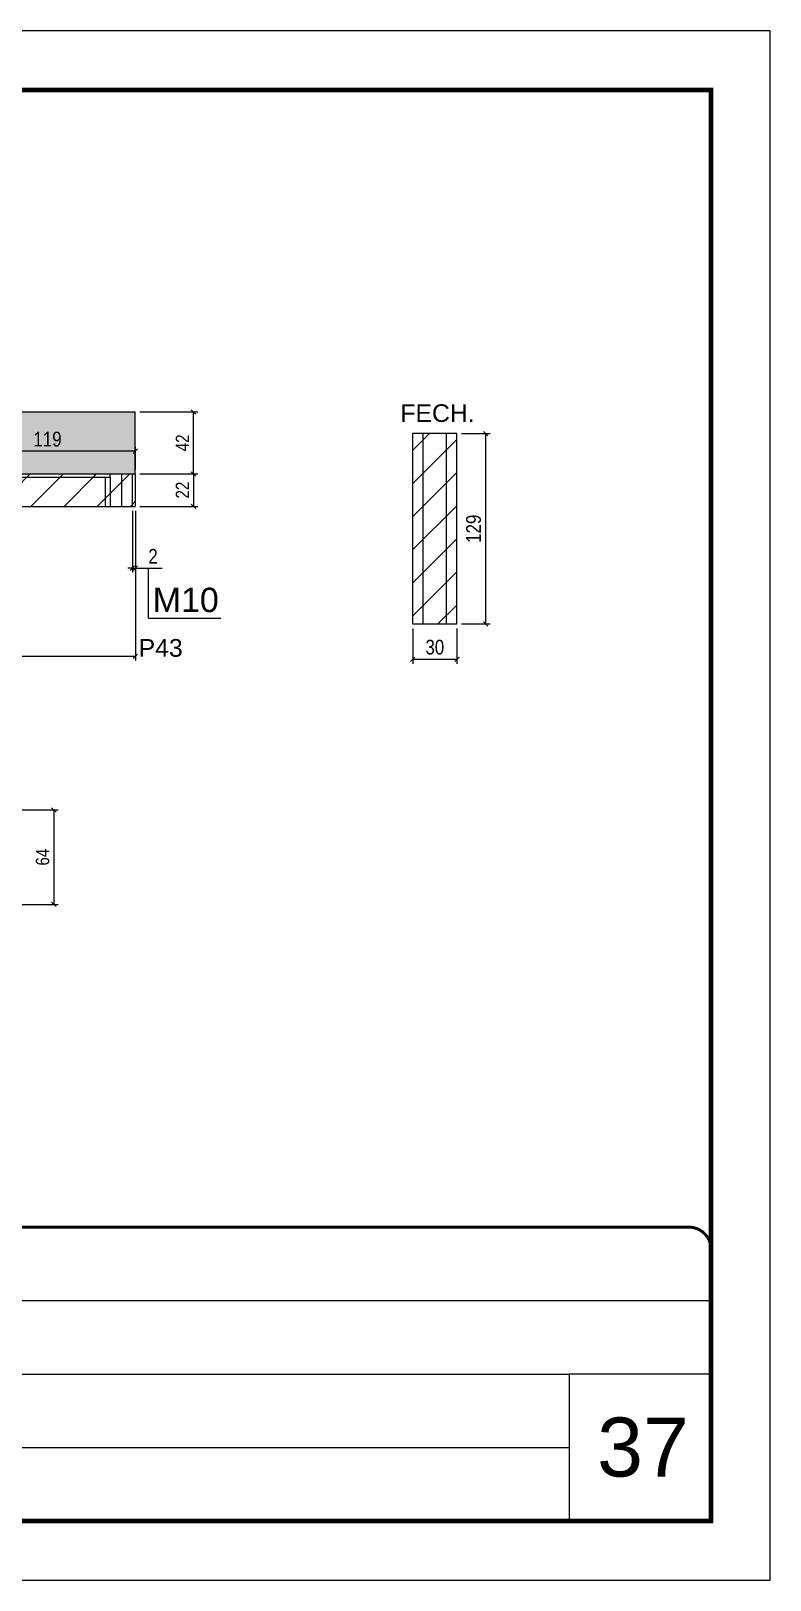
# Model space of a CAD drawing. Extents: x -20960 to -5926, y -2106 to 21915.
# Drawn here: x -11223 to -10722, y 10528 to 11578 of the extents above; entities that cross this region are included whole.
import ezdxf

# ---------------------------------------------------------------- set-up
doc = ezdxf.new("R2010")
doc.units = 0
doc.linetypes.add('CONTINUO', pattern=[0])
doc.linetypes.add('DASHED', pattern=[0.75, 0.5, -0.25])
for name, color, linetype in [('5', 5, 'Continuous'), ('COTA', 241, 'Continuous'), ('NOMENCLATURA', 7, 'Continuous'), ('Painéis', 200, 'Continuous'), ('SARR_2.2x7', 40, 'Continuous'), ('SARR_3.5x7', 81, 'Continuous')]:
    doc.layers.add(name, color=color, linetype=linetype)
for name, color, linetype, lineweight in [('CARIMBO', 255, 'Continuous', 9), ('Folhas', 255, 'Continuous', 9), ('Hachura', 251, 'Continuous', 9), ('SARRAFO DE PRESSAO', 251, 'DASHED', 9)]:
    doc.layers.add(name, color=color, linetype=linetype, lineweight=lineweight)
doc.styles.add('ARIAL', font='arial.ttf')
doc.styles.add('COTA TECNICA', font='techl___.ttf', dxfattribs={"height": 10})
doc.styles.add('COTA TECNICA-50', font='techl___.ttf', dxfattribs={"height": 9})
doc.styles.get("Standard").update_dxf_attribs({"font": 'arial.ttf'})
doc.dimstyles.new('COTA PAINEL-50', dxfattribs={"dimtxt": 9, "dimasz": 3, "dimexe": 3, "dimexo": 3, "dimgap": 3, "dimtad": 1, "dimdec": 1, "dimzin": 12, "dimdsep": 46, "dimtxsty": 'COTA TECNICA-50', "dimblk1": 'OBLIQUE', "dimblk2": 'OBLIQUE', "dimsah": 1, "dimcen": 0.9, "dimclrd": 4, "dimclre": 4, "dimclrt": 240, "dimadec": 1, "dimazin": 3, "dimtfac": 1, "dimtdec": 1, "dimtmove": 0, "dimatfit": 3, "dimfxl": 1, "dimtolj": 1, "dimtzin": 12, "dimarcsym": 0})
doc.dimstyles.new('PAINEL', dxfattribs={"dimtxt": 10, "dimasz": 3, "dimexe": 3, "dimexo": 3, "dimgap": 3, "dimtad": 1, "dimdec": 1, "dimzin": 12, "dimdsep": 46, "dimtxsty": 'COTA TECNICA', "dimblk1": 'OBLIQUE', "dimblk2": 'OBLIQUE', "dimsah": 1, "dimcen": 0.9, "dimclrd": 4, "dimclre": 4, "dimclrt": 240, "dimadec": 1, "dimazin": 3, "dimtfac": 1, "dimtdec": 1, "dimtmove": 0, "dimatfit": 3, "dimfxl": 1, "dimtolj": 1, "dimtzin": 12, "dimarcsym": 0})

# ---------------------------------------------------------------- blocks, each defined once
blk = doc.blocks.new('9999999999')
at = {"color": 30, "linetype": 'CONTINUO'}
for p, q in [((98564.6, 34379.6), (99584, 34379.6)), ((98564.6, 34329.8), (99488, 34329.8)), ((99584, 34329.8), (99488, 34329.8)), ((99488, 34329.8), (99488, 34230.2)), ((98564.6, 34280), (99488, 34280))]:
    blk.add_line(p, q, dxfattribs=at)
at = {"color": 30, "linetype": 'CONTINUO', "const_width": 2}
blk.add_lwpolyline([(99584, 34230.2), (99584, 34414.4, 0.414214), (99569, 34429.4), (98229, 34429.4, 0.414214), (98214, 34414.4), (98214, 34245.2, 0.414214), (98229, 34230.2), (99584, 34230.2)], format="xyb", dxfattribs=at)
at = {"layer": 'Folhas'}
blk.add_lwpolyline([(98139, 34190.2), (99624, 34190.2), (99624, 35240.2), (98139, 35240.2)], close=True, dxfattribs=at)
at = {"layer": 'Folhas', "color": 30, "const_width": 3}
blk.add_lwpolyline([(98214, 34230.2), (99584, 34230.2), (99584, 35200.2), (98214, 35200.2)], close=True, dxfattribs=at)
blk = doc.blocks.new('_Oblique')
at = {"color": 0, "linetype": 'ByBlock', "lineweight": -2}
blk.add_line((-0.5, -0.5), (0.5, 0.5), dxfattribs=at)
blk = doc.blocks.new('*D7634')
at = {"layer": 'COTA', "color": 4, "lineweight": -2, "ltscale": 25, "transparency": 16777216}
for p, q in [((-11394, 11253), (-11394, 11151.4)), ((-11152, 11253), (-11152, 11151.4)), ((-11394, 11154.4), (-11152, 11154.4))]:
    blk.add_line(p, q, dxfattribs=at)
at = {"layer": 'Defpoints', "color": 0, "ltscale": 25, "transparency": 16777216}
for p in [(-11394, 11256), (-11152, 11256), (-11152, 11154.4)]:
    blk.add_point(p, dxfattribs=at)
at = {"layer": 'COTA', "color": 4, "lineweight": -2, "ltscale": 25, "transparency": 16777216, "xscale": 3, "yscale": 3, "zscale": 3, "rotation": 180}
blk.add_blockref('_Oblique', (-11394, 11154.4), dxfattribs=at)
at = {"layer": 'COTA', "color": 4, "lineweight": -2, "ltscale": 25, "transparency": 16777216, "xscale": 3, "yscale": 3, "zscale": 3}
blk.add_blockref('_Oblique', (-11152, 11154.4), dxfattribs=at)
at = {"layer": 'COTA', "color": 240, "ltscale": 25, "transparency": 16777216, "insert": (-11273, 11162.4), "char_height": 10, "attachment_point": 5, "style": 'COTA TECNICA'}
blk.add_mtext('\\A1;242', dxfattribs=at)
blk = doc.blocks.new('*D7635')
at = {"layer": 'COTA', "color": 4, "lineweight": -2, "ltscale": 25, "transparency": 16777216}
for p, q in [((-11154, 11253), (-11154, 11211.1)), ((-11152, 11253), (-11152, 11211.1)), ((-11154, 11214.1), (-11157, 11214.1)), ((-11154, 11214.1), (-11152, 11214.1)), ((-11152, 11214.1), (-11133.9, 11214.1))]:
    blk.add_line(p, q, dxfattribs=at)
at = {"layer": 'Defpoints', "color": 0, "ltscale": 25, "transparency": 16777216}
for p in [(-11154, 11256), (-11152, 11256), (-11152, 11214.1)]:
    blk.add_point(p, dxfattribs=at)
at = {"layer": 'COTA', "color": 4, "lineweight": -2, "ltscale": 25, "transparency": 16777216, "xscale": 3, "yscale": 3, "zscale": 3}
blk.add_blockref('_Oblique', (-11154, 11214.1), dxfattribs=at)
at = {"layer": 'COTA', "color": 4, "lineweight": -2, "ltscale": 25, "transparency": 16777216, "xscale": 3, "yscale": 3, "zscale": 3, "rotation": 180}
blk.add_blockref('_Oblique', (-11152, 11214.1), dxfattribs=at)
at = {"layer": 'COTA', "color": 240, "ltscale": 25, "transparency": 16777216, "insert": (-11140, 11222.1), "char_height": 10, "attachment_point": 5, "style": 'COTA TECNICA'}
blk.add_mtext('\\A1;2', dxfattribs=at)
blk = doc.blocks.new('*D7637')
at = {"layer": 'COTA', "color": 4, "lineweight": -2, "ltscale": 25, "transparency": 16777216}
for p, q in [((-10964.1, 11173.3), (-10964.1, 11149.3)), ((-10934.1, 11173.3), (-10934.1, 11149.3)), ((-10964.1, 11152.3), (-10934.1, 11152.3))]:
    blk.add_line(p, q, dxfattribs=at)
at = {"layer": 'Defpoints', "color": 0, "ltscale": 25, "transparency": 16777216}
for p in [(-10964.1, 11176.3), (-10934.1, 11176.3), (-10934.1, 11152.3)]:
    blk.add_point(p, dxfattribs=at)
at = {"layer": 'COTA', "color": 4, "lineweight": -2, "ltscale": 25, "transparency": 16777216, "xscale": 3, "yscale": 3, "zscale": 3, "rotation": 180}
blk.add_blockref('_Oblique', (-10964.1, 11152.3), dxfattribs=at)
at = {"layer": 'COTA', "color": 4, "lineweight": -2, "ltscale": 25, "transparency": 16777216, "xscale": 3, "yscale": 3, "zscale": 3}
blk.add_blockref('_Oblique', (-10934.1, 11152.3), dxfattribs=at)
at = {"layer": 'COTA', "color": 240, "ltscale": 25, "transparency": 16777216, "insert": (-10949.1, 11160.5), "char_height": 10, "attachment_point": 5, "style": 'COTA TECNICA'}
blk.add_mtext('\\A1;30', dxfattribs=at)
blk = doc.blocks.new('*D7638')
at = {"layer": 'COTA', "color": 4, "lineweight": -2, "ltscale": 25, "transparency": 16777216}
for p, q in [((-10931.1, 11305.3), (-10911.7, 11305.3)), ((-10914.7, 11305.3), (-10914.7, 11176.3)), ((-10931.1, 11176.3), (-10911.7, 11176.3))]:
    blk.add_line(p, q, dxfattribs=at)
at = {"layer": 'Defpoints', "color": 0, "ltscale": 25, "transparency": 16777216}
for p in [(-10934.1, 11305.3), (-10934.1, 11176.3), (-10914.7, 11176.3)]:
    blk.add_point(p, dxfattribs=at)
at = {"layer": 'COTA', "color": 4, "lineweight": -2, "ltscale": 25, "transparency": 16777216, "xscale": 3, "yscale": 3, "zscale": 3}
for p, rotation in [((-10914.7, 11305.3), 90), ((-10914.7, 11176.3), 270)]:
    blk.add_blockref('_Oblique', p, dxfattribs=dict(at, rotation=rotation))
at = {"layer": 'COTA', "color": 240, "ltscale": 25, "transparency": 16777216, "insert": (-10922.8, 11240.8), "char_height": 10, "attachment_point": 5, "rotation": 90, "style": 'COTA TECNICA'}
blk.add_mtext('\\A1;129', dxfattribs=at)
blk = doc.blocks.new('*D7642')
at = {"layer": 'COTA', "color": 4, "lineweight": -2, "transparency": 16777216}
for p, q in [((-11149, 11278), (-11109.6, 11278)), ((-11112.6, 11278), (-11112.6, 11256)), ((-11149, 11256), (-11109.6, 11256))]:
    blk.add_line(p, q, dxfattribs=at)
at = {"layer": 'Defpoints', "color": 0, "transparency": 16777216}
for p in [(-11152, 11278), (-11152, 11256), (-11112.6, 11256)]:
    blk.add_point(p, dxfattribs=at)
at = {"layer": 'COTA', "color": 4, "lineweight": -2, "transparency": 16777216, "xscale": 3, "yscale": 3, "zscale": 3}
for p, rotation in [((-11112.6, 11278), 90), ((-11112.6, 11256), 270)]:
    blk.add_blockref('_Oblique', p, dxfattribs=dict(at, rotation=rotation))
at = {"layer": 'COTA', "color": 240, "transparency": 16777216, "insert": (-11120.1, 11267), "char_height": 9, "attachment_point": 5, "rotation": 90, "style": 'COTA TECNICA-50'}
blk.add_mtext('\\A1;22', dxfattribs=at)
blk = doc.blocks.new('*D7643')
at = {"layer": 'COTA', "color": 4, "lineweight": -2, "transparency": 16777216}
for p, q in [((-11149, 11320), (-11109.6, 11320)), ((-11112.6, 11278), (-11112.6, 11320)), ((-11149, 11278), (-11109.6, 11278))]:
    blk.add_line(p, q, dxfattribs=at)
at = {"layer": 'Defpoints', "color": 0, "transparency": 16777216}
for p in [(-11152, 11320), (-11112.6, 11320), (-11152, 11278)]:
    blk.add_point(p, dxfattribs=at)
at = {"layer": 'COTA', "color": 4, "lineweight": -2, "transparency": 16777216, "xscale": 3, "yscale": 3, "zscale": 3}
for p, rotation in [((-11112.6, 11320), 90), ((-11112.6, 11278), 270)]:
    blk.add_blockref('_Oblique', p, dxfattribs=dict(at, rotation=rotation))
at = {"layer": 'COTA', "color": 240, "transparency": 16777216, "insert": (-11120.1, 11299), "char_height": 9, "attachment_point": 5, "rotation": 90, "style": 'COTA TECNICA-50'}
blk.add_mtext('\\A1;42', dxfattribs=at)
blk = doc.blocks.new('*D7649')
at = {"layer": 'COTA', "color": 4, "lineweight": -2, "transparency": 16777216}
for p, q in [((-11251.5, 11050.2), (-11204.2, 11050.2)), ((-11207.2, 11050.2), (-11207.2, 10986.2)), ((-11251.5, 10986.2), (-11204.2, 10986.2))]:
    blk.add_line(p, q, dxfattribs=at)
at = {"layer": 'Defpoints', "color": 0, "transparency": 16777216}
for p in [(-11254.5, 11050.2), (-11254.5, 10986.2), (-11207.2, 10986.2)]:
    blk.add_point(p, dxfattribs=at)
at = {"layer": 'COTA', "color": 4, "lineweight": -2, "transparency": 16777216, "xscale": 3, "yscale": 3, "zscale": 3}
for p, rotation in [((-11207.2, 11050.2), 90), ((-11207.2, 10986.2), 270)]:
    blk.add_blockref('_Oblique', p, dxfattribs=dict(at, rotation=rotation))
at = {"layer": 'COTA', "color": 240, "transparency": 16777216, "insert": (-11214.8, 11018.2), "char_height": 9, "attachment_point": 5, "rotation": 90, "style": 'COTA TECNICA-50'}
blk.add_mtext('\\A1;64', dxfattribs=at)
blk = doc.blocks.new('*D7654')
at = {"layer": 'COTA', "color": 4, "linetype": 'ByBlock', "lineweight": -2, "transparency": 16777216}
for p, q in [((-11271, 11281), (-11271, 11296.4)), ((-11152, 11293.4), (-11271, 11293.4)), ((-11152, 11281), (-11152, 11296.4))]:
    blk.add_line(p, q, dxfattribs=at)
at = {"layer": 'Defpoints', "color": 0, "linetype": 'ByBlock', "transparency": 16777216}
for p in [(-11271, 11293.4), (-11271, 11278), (-11152, 11278)]:
    blk.add_point(p, dxfattribs=at)
at = {"layer": 'COTA', "color": 4, "linetype": 'ByBlock', "lineweight": -2, "transparency": 16777216, "xscale": 3, "yscale": 3, "zscale": 3, "rotation": 180}
blk.add_blockref('_Oblique', (-11271, 11293.4), dxfattribs=at)
at = {"layer": 'COTA', "color": 4, "linetype": 'ByBlock', "lineweight": -2, "transparency": 16777216, "xscale": 3, "yscale": 3, "zscale": 3}
blk.add_blockref('_Oblique', (-11152, 11293.4), dxfattribs=at)
at = {"layer": 'COTA', "color": 240, "linetype": 'ByBlock', "transparency": 16777216, "insert": (-11211.5, 11301.5), "char_height": 10, "attachment_point": 5, "style": 'COTA TECNICA'}
blk.add_mtext('\\A1;119', dxfattribs=at)

msp = doc.modelspace()

# ---------------------------------------------------------------- hatches: boundary and pattern name
at = {"layer": 'COTA', "linetype": 'ByBlock'}
h = msp.add_hatch(dxfattribs=at)
h.set_pattern_fill('AR-CONC', color=256, scale=0.03)
h.set_pattern_definition([(50, (-3170, 1148.575), (5.46554, -0.4781726), [0.5715, -6.2865]), (355, (-3170, 1148.575), (-1.0573026, 5.7317054), [0.4572, -5.0292175]), (100.451445, (-3169.5445, 1148.535), (4.4082374, 5.2535326), [0.4857003, -5.3427073]), (46.1842, (-3170, 1150.099), (8.1323712, -1.26127), [0.85725, -9.42975]), (96.63556, (-3169.322, 1149.994), (7.122124, 7.4227837), [0.7285507, -8.014068]), (351.18415, (-3170, 1150.099), (7.122124, 7.422784), [0.685799, -7.543792]), (21, (-3169.238, 1149.718), (4.5484317, -3.067956), [0.5715, -6.2865]), (326, (-3169.238, 1149.718), (1.8540609, 5.525639), [0.4572, -5.0292]), (71.451445, (-3168.859, 1149.4624), (6.4024926, 2.457683), [0.4857003, -5.3426981]), (37.5, (-3170, 1148.5751), (0.0926581, 2.53665117), [0, -4.96824, 0, -5.1054, 0, -5.04825]), (7.5, (-3170, 1148.575), (2.0045899, 3.00541724), [0, -2.91084, 0, -4.85394, 0, -1.92405]), (327.5, (-3171.6993, 1148.5751), (4.06771786, -0.17186232), [0, -1.905, 0, -5.9436, 0, -7.8867]), (317.5, (-3172.4613, 1148.575), (4.4438754, 0.7627947), [0, -2.4765, 0, -3.94716, 0, -5.6007])])
h.paths.add_polyline_path([(-11152.04, 11319.96), (-11816.04, 11319.96), (-11839.08, 11319.96), (-11839.08, 11255.96), (-11839.08, 11208.96), (-11816.04, 11208.96), (-11816.04, 11262.96), (-11816.04, 11298.76), (-11271.04, 11298.76), (-11271.04, 11277.96), (-11152.04, 11277.96)])
h.paths.add_polyline_path([(-11223.22, 11291.64), (-11200.42, 11291.64), (-11200.42, 11312.22), (-11223.22, 11312.22)], flags=24)
at = {"layer": 'Hachura', "ltscale": 25}
h = msp.add_hatch(dxfattribs=at)
h.set_pattern_fill('ANSI31', color=256, scale=5)
h.set_pattern_definition([(45, (-154172.373, -20765.058), (-11.2253202, 11.2253202), [])])
h.paths.add_polyline_path([(-11152.04, 11277.96), (-11271.04, 11277.96), (-11271.04, 11298.76), (-11638.04, 11298.76), (-11638.04, 11255.96), (-11152.04, 11255.96)])
h = msp.add_hatch(dxfattribs=at)
h.set_pattern_fill('ANSI31', color=256, scale=5)
h.set_pattern_definition([(45, (-153316.485, -20758.558), (-11.2253202, 11.2253202), [])])
h.paths.add_polyline_path([(-10934.15, 11176.26), (-10934.15, 11305.26), (-10964.15, 11305.26), (-10964.15, 11176.26)])

# ---------------------------------------------------------------- linework, layer by layer
at = {"layer": 'COTA', "linetype": 'ByBlock'}
for p in [(-11816.04, 11319.96), (-11152.04, 11277.96)]:
    msp.add_line(p, (-11152.04, 11319.96), dxfattribs=at)
at = {"layer": 'NOMENCLATURA', "linetype": 'Continuous'}
for q in [(-11142.98, 11214.1), (-11094.18, 11180.15)]:
    msp.add_line((-11142.98, 11180.15), q, dxfattribs=at)
at = {"layer": 'Painéis', "ltscale": 25}
for p, q in [((-10934.15, 11305.26), (-10964.15, 11305.26)), ((-10964.15, 11305.26), (-10964.15, 11176.26)), ((-10934.15, 11176.26), (-10934.15, 11305.26)), ((-10964.15, 11176.26), (-10934.15, 11176.26))]:
    msp.add_line(p, q, dxfattribs=at)
at = {"layer": 'Painéis', "linetype": 'ByBlock'}
for p, q in [((-11271.04, 11277.96), (-11152.04, 11277.96)), ((-11154.04, 11277.96), (-11154.04, 11255.96)), ((-11152.04, 11277.96), (-11152.04, 11255.96)), ((-11816.04, 11255.96), (-11152.04, 11255.96))]:
    msp.add_line(p, q, dxfattribs=at)
at = {"layer": 'SARR_2.2x7', "linetype": 'Continuous', "ltscale": 50}
for p, q in [((-10957.15, 11305.26), (-10957.15, 11176.26)), ((-10941.15, 11176.26), (-10941.15, 11305.26))]:
    msp.add_line(p, q, dxfattribs=at)
at = {"layer": 'SARR_2.2x7', "linetype": 'Continuous'}
for p, q in [((-11169.04, 11275.76), (-11169.04, 11277.96)), ((-11161.04, 11255.96), (-11161.04, 11277.96)), ((-11271.04, 11275.76), (-11169.04, 11275.76))]:
    msp.add_line(p, q, dxfattribs=at)
at = {"layer": 'SARR_3.5x7'}
for p, q in [((-11172.54, 11275.76), (-11172.54, 11255.96)), ((-11169.04, 11275.76), (-11169.04, 11255.96))]:
    msp.add_line(p, q, dxfattribs=at)

# ---------------------------------------------------------------- block references
at = {"layer": 'SARRAFO DE PRESSAO', "color": 6, "linetype": 'ByBlock'}
msp.add_blockref('9999999999', (-110345.98, -23661.99), dxfattribs=at)

# ---------------------------------------------------------------- texts
at = {"layer": '5', "color": 7, "linetype": 'Continuous'}
msp.add_text('FECH. ', height=12, rotation=359.99996, dxfattribs=at).set_placement((-10972.43, 11313.2))
at = {"layer": '5', "linetype": 'Continuous'}
msp.add_text('P43', height=12, rotation=0.00004, dxfattribs=at).set_placement((-11149.74, 11154.03))
at = {"layer": 'CARIMBO', "style": 'ARIAL'}
msp.add_text('37', height=40, dxfattribs=at).set_placement((-10839.14, 10598.36))
at = {"layer": 'NOMENCLATURA', "linetype": 'Continuous'}
msp.add_text('M10', height=16.5, dxfattribs=at).set_placement((-11140.29, 11184.34))

# ---------------------------------------------------------------- dimensions: what is measured, and where the dimension line sits
at = {"layer": 'COTA'}
for base, p1, p2, picture, middle in [((-11112.56, 11319.96), (-11152.04, 11277.96), (-11152.04, 11319.96), '*D7643', (-11120.13, 11298.96)), ((-11207.2, 10986.17), (-11254.46, 11050.17), (-11254.46, 10986.17), '*D7649', (-11214.79, 11018.17))]:
    dim = msp.add_linear_dim(base=base, p1=p1, p2=p2, angle=90, dimstyle='COTA PAINEL-50', dxfattribs=at)
    dim.commit()
    dim.dimension.update_dxf_attribs({"geometry": picture, "text_midpoint": middle})
at = {"layer": 'COTA', "linetype": 'ByBlock'}
dim = msp.add_linear_dim(base=(-11271.04, 11293.42), p1=(-11152.04, 11277.96), p2=(-11271.04, 11277.96), dimstyle='PAINEL', dxfattribs=at)
dim.commit()
dim.dimension.update_dxf_attribs({"geometry": '*D7654', "text_midpoint": (-11211.54, 11293.42), "dimtype": 160})
at = {"layer": 'COTA', "ltscale": 25}
dim = msp.add_linear_dim(base=(-10914.67, 11176.26), p1=(-10934.15, 11305.26), p2=(-10934.15, 11176.26), angle=90, dimstyle='PAINEL', dxfattribs=at)
dim.commit()
dim.dimension.update_dxf_attribs({"geometry": '*D7638', "text_midpoint": (-10922.76, 11240.76)})
at = {"layer": 'COTA'}
dim = msp.add_linear_dim(base=(-11112.56, 11255.96), p1=(-11152.04, 11277.96), p2=(-11152.04, 11255.96), angle=90, dimstyle='COTA PAINEL-50', dxfattribs=at)
dim.commit()
dim.dimension.update_dxf_attribs({"geometry": '*D7642', "text_midpoint": (-11112.56, 11266.96), "dimtype": 160})
at = {"layer": 'COTA', "ltscale": 25}
for base, p1, p2, picture, middle in [((-11152.04, 11154.36), (-11394.04, 11255.96), (-11152.04, 11255.96), '*D7634', (-11273.04, 11162.43)), ((-11152.04, 11214.1), (-11154.04, 11255.96), (-11152.04, 11255.96), '*D7635', (-11139.98, 11222.1)), ((-10934.15, 11152.33), (-10964.15, 11176.26), (-10934.15, 11176.26), '*D7637', (-10949.15, 11160.55))]:
    dim = msp.add_linear_dim(base=base, p1=p1, p2=p2, dimstyle='PAINEL', dxfattribs=at)
    dim.commit()
    dim.dimension.update_dxf_attribs({"geometry": picture, "text_midpoint": middle})

doc.saveas('drawing.dxf')
